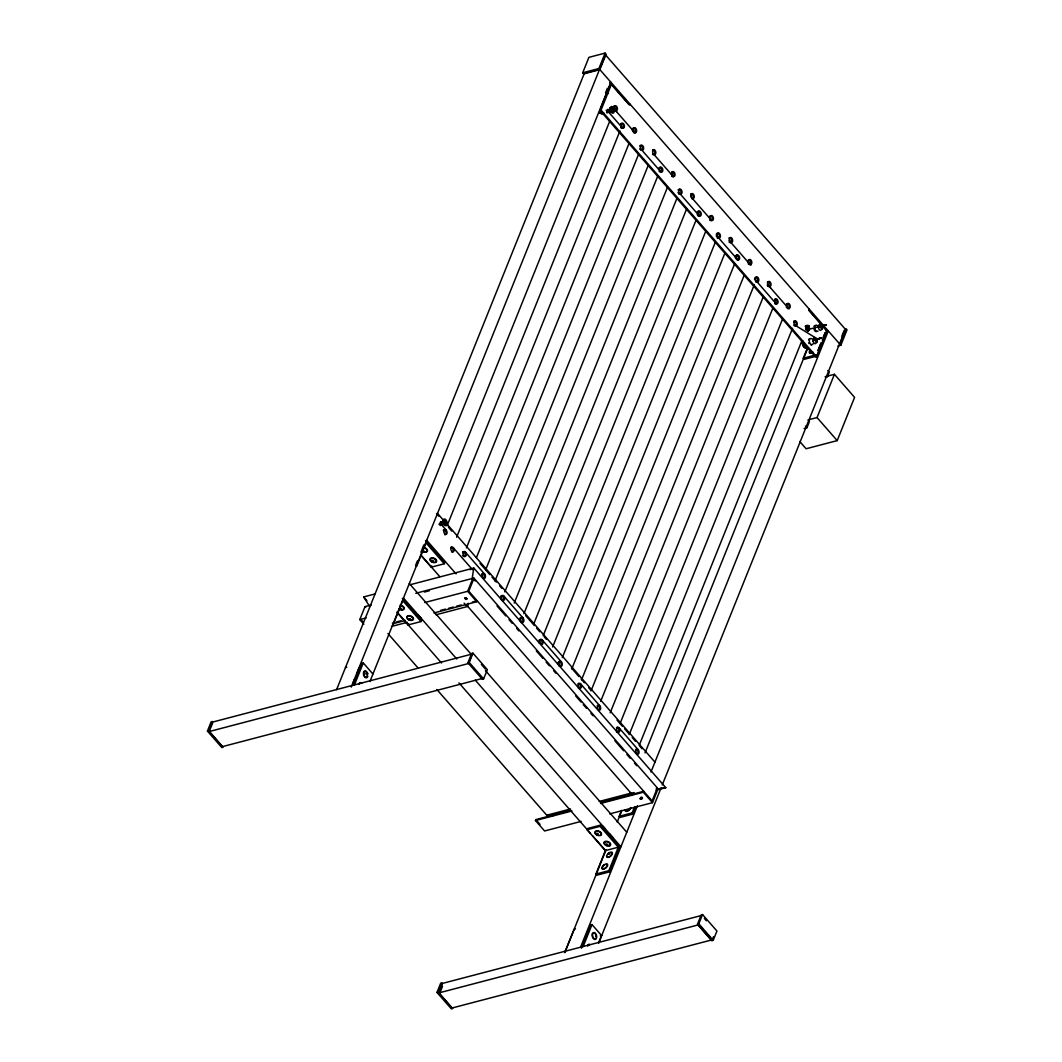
<?xml version="1.0" encoding="UTF-8"?>
<svg xmlns="http://www.w3.org/2000/svg" width="1062" height="1062" viewBox="0 0 1062 1062"><rect width="100%" height="100%" fill="white"/><g stroke="black" fill="none" stroke-linecap="round" stroke-linejoin="round"><path stroke-width="1.5" d="M642.497 798.053C638.766 798.266 642.191 799.991 641.103 798.027C637.014 799.447 645.245 799.553 640.333 798.186M443.518 523.048C441.619 521.827 444.195 517.818 442.296 521.854M601.53 111.032L602.154 113.209L603.548 114.099M604.371 864.986L603.017 865.756L604.371 864.986A2.947 1.487 -41.2 0 1 604.928 864.614M634.16 792.624L630.987 793.128L467.784 606.442L468.289 603.243M472.046 579.241L473.798 568.037L409.945 584.79M602.964 113.183C601.371 116.395 599.313 109.612 601.304 113.289C604.358 113.846 599.565 113.209 600.813 112.333M606.19 110.222L607.637 112.253M609.535 109.333L611.048 106.691A3.385 2.058 75.3 0 1 613.199 107.368L614.035 108.789A3.385 2.058 75.3 0 1 614.128 112.028L613.385 112.97A3.385 2.058 75.3 0 1 611.221 112.306L610.385 110.873A3.385 2.058 75.3 0 1 610.292 107.634L609.907 109.014M442.243 523.473C445.297 525.252 441.075 523.513 442.429 521.827M609.561 110.7C612.535 112.97 608.314 110.952 609.668 109.306M611.062 110.899C609.283 115.957 605.473 106.784 608.858 109.957M358.85 684.18L359.129 683.503A3.518 2.137 75.3 0 1 361.744 683.238M587.578 945.804L587.844 945.127A3.518 2.137 75.3 0 1 589.888 944.463M367.824 676.295L367.558 676.972A3.518 2.137 75.3 0 1 364.664 676.959A3.518 2.137 75.3 0 1 363.576 672.445L363.841 671.768A3.518 2.137 75.3 0 1 366.456 671.503M207.422 731.094L211.139 721.828L212.44 721.483L208.71 730.749L207.422 731.094L221.825 747.568L223.113 747.223L208.71 730.749M209.201 731.545L213.05 721.961L472.258 653.993L468.408 663.564L209.201 731.545L222.409 746.639L481.604 678.658M363.841 624.217L359.792 619.584L365.009 606.614L371.355 604.942M582.706 72.787L588.919 57.348L605.114 53.1L606.083 54.202L599.871 69.641L583.675 73.889L582.706 72.787L598.915 68.539L605.114 53.1M336.601 689.636L584.339 73.305L598.052 69.707M351.23 687.074L605.406 54.786L845.405 329.313L662.276 784.871M352.849 683.477L354.695 678.857M357.177 672.711L359.022 668.104M353.208 685.096L361.983 663.299L363.27 662.953L372.868 673.945M354.429 684.963L363.27 662.953M417.393 560.935L415.64 565.289L416.596 566.391L426.035 542.921L444.274 563.776L431.318 567.174L420.579 554.908M420.897 552.213L423.818 544.939M605.592 92.686L607.345 88.332M369.921 681.538L610.849 82.212M600.707 108.324L610.146 84.854M809.085 308.962L808.713 309.892L826.953 330.76L816.532 356.699L815.55 356.951L600.03 110.435L610.464 84.495L611.433 84.23L629.673 105.098L630.045 104.169M600.03 110.435L601.012 110.182L611.433 84.23M446.027 524.097L445.111 523.062L444.646 524.23L442.588 522.902L443.929 520.606L444.845 521.654L442.894 522.159L445.31 520.473L445.416 522.318L443.465 522.823L446.332 523.354L446.027 524.097L442.588 522.902L443.929 520.606M444.062 523.566L444.54 522.398L443.624 521.349M444.845 521.654L445.31 520.473M610.132 109.651L612.548 107.966L613.265 111.576L612.349 110.541L611.871 111.709L609.827 110.382L611.154 108.085L612.07 109.134L610.132 109.651L611.154 108.085M612.07 109.134L612.548 107.966M447.089 525.77L609.787 121.055M397.334 612.681L408.06 624.947L408.565 623.713M431.318 567.174L431.809 565.94M408.06 624.947L421.017 621.549L421.521 620.314L402.312 598.357M444.274 563.776L444.766 562.541L425.57 540.585M456.633 537.186L619.956 130.931M466.43 547.912L629.129 143.184M476.453 557.603L638.527 154.415M424.84 602.526L467.678 591.295L472.895 578.312L475.205 580.967M473.997 578.219L468.78 591.189L652.134 800.921L657.351 787.951L473.997 578.219L473.015 578.471M485.626 569.882L648.324 165.141M433.96 612.96L476.798 601.716L477.17 600.8L472.417 602.048M494.972 581.033L657.67 176.305M467.917 662.781L471.634 653.515L472.935 653.17L487.339 669.644L483.608 678.91L482.321 679.242L467.917 662.781L469.205 662.436L472.935 653.17M504.835 591.866L667.547 187.111M514.234 603.083L676.932 198.342M523.924 613.677L686.623 208.962M533.96 623.381L696.035 220.206M543.173 635.7L705.872 230.972M552.625 646.97L715.323 242.255M562.316 657.59L725.014 252.862M436.973 992.426L440.703 983.16L441.991 982.828L438.274 992.094L436.973 992.426L451.377 1008.9L452.664 1008.555L438.274 992.094M438.805 992.93L698.013 924.949L711.208 940.056L452.014 1008.024L438.805 992.93L442.655 983.359L701.863 915.378M439.894 992.824L442.482 986.386M571.794 668.914L734.492 264.199M581.618 679.653L744.316 274.939M581.087 821.404L544.594 830.975L535.474 820.541L535.845 819.612L570.745 810.452M591.016 690.897L754.325 284.656M600.641 701.411L763.326 296.71M610.185 712.828L772.884 308.126M620.035 723.62L782.641 318.799M605.34 850.609L587.1 829.741L587.591 828.506L600.561 825.108L619.757 847.078L609.827 871.783L596.871 875.181L595.901 874.079L605.34 850.609L618.296 847.211L600.057 826.342L600.561 825.108M629.222 734.585L792.531 328.344M639.165 745.497L801.863 340.783M635.992 806.748L633.071 814.01L620.115 817.408L619.159 816.32L621.522 810.439M808.992 310.489L827.125 331.238L817.196 355.943L804.226 359.341L803.27 358.239L807.399 347.978M606.11 849.733L564.718 952.694L574.17 929.25L575.471 928.918M617.234 822.068L621.549 811.315M645.032 752.918L807.505 348.748M813.12 341.3L814.62 337.557A3.159 1.925 75.3 0 1 815.682 338.167M819.97 324.242L819.983 324.202A3.159 1.925 75.3 0 1 821.895 326.074L822.107 326.684M595.901 874.079L608.858 870.681L618.296 847.211M619.159 816.32L632.116 812.908L634.479 807.04M818.005 350.447L820.953 343.106M823.302 337.238L825.081 332.844M818.005 350.858L821.072 343.225M822.307 340.172L825.373 332.539M580.569 947.158L637.399 805.779M650.993 771.968L828.294 330.932M600.521 803.483L643.36 792.239L643.731 791.309L600.893 802.553M581.352 948.18L590.698 924.922L591.999 924.577L601.596 935.556L598.649 942.897M583.144 946.587L591.999 924.577M609.641 813.904L652.48 802.673L657.697 789.703L656.98 788.88M841.861 336.096L844.157 330.415M598.636 943.162L661.042 787.951M804.04 428.504L806.921 427.747L809.403 421.574L807.97 419.928M827.285 377.09L829.276 372.151L827.829 370.505M840.825 345.269L847.038 329.817L846.082 328.716L839.869 344.168L840.825 345.269L837.878 346.039M809.257 419.583L817.036 417.552L834.427 374.302L854.578 397.361L837.201 440.611L806.098 448.761L799.726 441.487M697.522 924.166L701.239 914.9L702.54 914.555L716.943 931.029L713.213 940.295L711.912 940.64L697.522 924.166L698.809 923.821L702.54 914.555M711.912 940.64L713.518 936.671M608.924 111.802L606.96 112.944M441.686 524.323L440.703 525.531M609.415 111.829L610.132 111.059M441.46 523.951L440.411 524.774L439.203 523.938M600.508 113.05L599.791 113.315L600.959 112.93M443.305 524.216L442.336 523.221L446.478 525.212L446.903 524.548A3.385 2.058 75.3 0 0 446.797 521.309L445.974 519.876A3.385 2.058 75.3 0 0 443.81 519.212L443.053 520.154A3.385 2.058 75.3 0 0 443.159 523.393L443.982 524.827A3.385 2.058 75.3 0 0 446.146 525.491L446.651 524.986L443.637 523.845M443.226 524.124C440.292 527.88 439.402 518.03 441.765 523.075M607.955 111.563L607.278 110.727L608.022 110.86M443.757 522.504L443.836 523.115M608.964 854.392L609.761 853.861M822.771 325.636L823.714 325.277M820.846 337.955L818.616 338.712L819.466 338.645M820.076 338.34L820.767 337.995M613.557 110.833L610.703 110.302L613.119 108.616M443.465 522.823L445.894 521.137M603.84 113.209L601.729 111.895M608.274 112.041L606.774 112.32M609.628 110.74L610.862 111.324M826.209 324.839C807.186 330.309 833.511 323.113 824.431 325.224M820.621 326.552L821.948 325.662M820.037 338.579L815.191 339.694L820.86 337.902M815.258 339.893L820.82 338.114M817.687 339.07L818.337 338.632L817.581 339.123L794.748 325.012L793.765 325.264A2.536 1.54 75.3 0 0 794.15 325.676M435.632 562.422L434.929 562.608A3.518 2.164 21.9 0 1 430.588 560.962A3.518 2.164 21.9 0 1 430.933 558.068L431.637 557.882A3.518 2.164 21.9 0 1 435.699 559.236A3.518 2.164 21.9 0 1 436.177 562.09M822.944 325.636L806.191 330.003M605.818 863.937L606.163 863.844A3.518 1.779 -41.2 0 1 607.504 865.782A3.518 1.779 -41.2 0 1 604.132 868.955L603.415 869.154A3.518 1.779 -41.2 0 1 601.968 867.548A3.518 1.779 -41.2 0 1 604.703 864.388M610.703 110.302L612.655 109.798M614.115 110.289L615.084 110.036L634.426 132.153L633.456 132.418A2.536 1.54 75.3 0 0 635.673 131.104A2.536 1.54 75.3 0 0 633.549 127.931A2.536 1.54 75.3 0 0 632.766 131.396M608.008 109.864L608.407 111.629L610.225 111.523M621.19 127.852L622.159 127.599L608.712 112.214M652.665 154.362L653.634 154.109L672.843 176.093L671.874 176.345M678.791 193.735L679.76 193.47L698.862 215.334L697.893 215.586M710.212 220.206L711.182 219.953L691.92 197.944M717.169 237.636L718.151 237.384L737.32 259.327L736.351 259.579M729.355 242.096L730.324 241.844L749.626 263.907M767.667 285.943L768.636 285.678L787.951 307.781M820.554 326.353L826.063 324.799M825.984 331.012L826.953 330.76M815.191 339.694L819.439 338.552M803.27 358.239L814.793 355.226M825.094 376.744L834.427 374.302M442.588 522.902L444.54 522.398M445.111 523.062L443.173 523.566L444.646 524.23M441.022 522.929C439.761 520.924 440.703 525.491 442.363 524.256M441.845 524.389L443 524.044L441.5 524.323M445.23 530.389L446.199 530.137L441.407 524.641M452.306 547.965L453.275 547.713L472.471 569.657M464.572 552.532L465.541 552.28L484.737 574.237L483.768 574.489M369.695 606.548L363.642 596.937L374.82 594.003M415.773 593.3L472.895 578.312M424.428 592.038L429.194 590.791M359.792 619.584L366.138 617.925M396.259 622.013L401.011 620.766M440.677 610.371L445.443 609.123M448.615 608.287L453.381 607.039M456.554 606.203L461.306 604.955M392.714 623.779L405.405 620.447M502.99 596.486L503.959 596.22L523.048 618.031L522.066 618.283M391.493 626.461L407.396 622.292M436.004 614.779L467.784 606.442M345.455 667.626L346.756 667.294M541.315 640.32L542.297 640.067L561.44 661.958L560.47 662.21M579.772 684.273L580.741 684.021L599.751 705.779L598.782 706.031M618.177 728.24L619.159 727.988L638.275 749.865L637.306 750.117M436.867 689.517L546.744 815.218L570.586 808.965M599.207 801.465L630.987 793.128M656.382 788.203L657.351 787.951M535.474 820.541L571.967 810.97M656.223 790.181L665.794 787.659L473.798 568.037M587.1 829.741L600.057 826.342M617.885 847.569L620.925 846.759L475.245 680.118M600.295 935.901L601.596 935.556M656.303 789.146L665.794 787.659M609.933 111.696L608.738 111.802M595.809 934.772L596.14 936.418L595.809 934.772A2.947 1.792 75.3 0 0 594.149 933.06M820.01 324.242L818.417 325.476A3.159 1.925 75.3 0 0 818.43 327.786L818.696 328.556A3.159 1.925 75.3 0 0 820.568 330.401L822.174 329.154A3.159 1.925 75.3 0 0 822.307 328.437M814.647 337.583L813.054 338.831A3.159 1.925 75.3 0 0 813.054 341.128L813.333 341.911A3.159 1.925 75.3 0 0 815.204 343.743L816.811 342.495A3.159 1.925 75.3 0 0 816.943 341.791M433.88 561.108L432.088 560.165M607.915 844.542L606.243 843.825M546.744 815.218L552.678 816.107M607.902 93.748L606.893 92.965L607.929 92.699M401.21 608.46L400.029 607.955M410.397 618.907L409.467 618.602M598.49 834.121L597.003 833.166M610.398 111.045L613.265 111.576M609.601 111.736L608.393 110.899L608.672 109.957M603.734 113.276L603.057 113.037M439.894 524.907L439.217 524.655M641.156 797.018L642.045 797.403M423.366 551.709C426.287 551.828 421.415 549.585 423.366 551.709A3.518 2.164 21.9 0 0 425.809 552.187L426.512 551.988A3.518 2.164 21.9 0 0 427.097 549.399A3.518 2.164 21.9 0 0 423.34 547.421M440.624 523.075L440.172 523.885M442.018 524.19L441.009 522.119L441.58 523.168M365.766 673.175L366.523 674.782M408.817 619.558C411.419 621.376 409.335 617.367 408.817 619.558A2.947 1.819 21.9 0 0 412.242 619.704M598.915 68.539L839.564 343.836M609.681 82.517L628.89 104.474M806.881 327.853L809.071 330.348M613.278 106.651L615.429 109.107M805.195 326.18L808.421 329.857M614.447 109.094L616.637 111.59M631.917 129.073L635.195 132.816M671.224 174.022L673.401 176.518M690.871 196.51L693.048 199.006M709.429 217.737L711.606 220.232M729.076 240.211L731.267 242.707M747.635 261.438L750.914 265.181M767.295 283.912L770.561 287.656M786.942 306.4L789.119 308.896M610.862 108.828L611.871 111.709M641.355 149.543L660.498 171.433M816.227 354.841L817.196 355.943M601.012 110.182L816.532 356.699M817.036 417.552L837.201 440.611M805.487 426.101L806.921 427.747M442.947 519.637L437.504 513.411L436.535 513.663L438.712 516.159M445.416 522.318L654.949 762.131M448.496 527.349L451.762 531.08M480.024 563.418L489.808 574.608M491.985 577.091L496.326 582.069M499.591 585.799L501.768 588.282M525.69 615.641L534.385 625.584M536.562 628.08L539.815 631.81M544.169 636.788L546.346 639.271M571.343 667.879L578.963 676.574M581.126 679.069L584.392 682.8M588.746 687.764L590.923 690.26M617.009 720.102L622.451 726.328M624.615 728.811L628.969 733.789M632.235 737.519L635.488 741.249M639.842 746.214L642.019 748.71M497.029 605.937L505.764 615.92M509.03 619.664L512.309 623.407M516.676 628.412L518.853 630.908M536.323 650.873L542.868 658.374M546.147 662.117L549.412 665.861M553.78 670.852L555.97 673.348M575.617 695.822L581.073 702.062M583.25 704.557L586.529 708.301M590.897 713.292L593.074 715.801M614.898 740.758L623.633 750.754M626.912 754.498L630.178 758.241M634.545 763.233L636.735 765.729M426.698 540.279L456.063 573.865M467.678 591.295L476.798 601.716M643.36 792.239L652.48 802.673M464.107 603.15L466.284 605.645M630.005 792.916L632.182 795.411M421.256 555.466L439.748 576.613M632.116 812.908L633.071 814.01M704.332 918.431L706.389 920.781M481.391 664.44L485.453 669.087M409.321 583.529L471.289 654.418M485.427 670.587L626.766 832.25M698.809 923.821L713.213 940.295M700.376 926.091L702.473 928.48M700.163 926.077L702.301 928.52M707.65 934.626L709.788 937.082M469.205 662.436L483.608 678.91M403.48 598.052L456.753 658.984M418.149 614.832L421.402 618.562M602.964 826.236L605.141 828.732M609.495 833.697L612.761 837.44M421.017 621.549L402.777 600.68L393.338 624.164L392.382 623.062M396.949 611.991L441.526 662.98M458.93 682.879L590.472 833.351M592.649 835.834L605.698 850.755M608.858 870.681L609.827 871.783M363.642 596.937L366.908 600.68M365.009 606.614L365.726 607.437M387.909 633.523L418.362 668.37M360.881 619.478L362.978 621.881M535.845 819.612L540.04 824.417M602.765 112.771L602.34 112.094M793.898 321.149A2.536 1.54 75.3 0 1 796.168 323.326A2.536 1.54 75.3 0 1 794.987 326.047M774.915 299.139A2.536 1.54 75.3 0 1 777.065 302.351A2.536 1.54 75.3 0 1 774.742 303.506L775.711 303.254L756.184 280.846A2.536 1.54 75.3 0 1 756.396 277.009A2.536 1.54 75.3 0 1 758.812 279.558A2.536 1.54 75.3 0 1 756.941 281.656L755.573 281.576A2.536 1.54 75.3 0 0 755.971 281.908M754.724 279.917A2.536 1.54 75.3 0 1 754.989 277.647M755.679 277.182A2.536 1.54 75.3 0 1 757.671 279.054A2.536 1.54 75.3 0 1 757.179 281.961M578.14 683.543A2.536 1.54 75.3 0 1 580.502 686.384A2.536 1.54 75.3 0 1 578.392 688.07M808.275 331.171A4.248 2.589 75.3 0 1 808.567 326.392M808.686 329.286A2.947 1.792 75.3 0 1 808.726 328.57M808.142 331.304A4.766 2.894 75.3 0 1 808.447 325.941M808.209 331.317A4.978 3.027 75.3 0 1 808.54 325.702M808.474 331.264A5.098 3.093 75.3 0 1 808.806 325.53M816.386 331.623A3.159 1.925 75.3 0 1 814.846 330.84M814.249 329.924A3.159 1.925 75.3 0 1 813.957 329.167M813.97 326.472A3.159 1.925 75.3 0 1 814.435 325.768M805.394 347.593A4.567 2.774 75.3 0 1 802.394 341.194M805.487 347.752A4.766 2.894 75.3 0 1 802.368 341.088M806.337 347.898A4.845 2.947 75.3 0 1 802.368 341.035M802.421 340.942A4.978 3.027 75.3 0 0 803.708 346.318A4.978 3.027 75.3 0 0 807.253 347.752A5.031 3.053 75.3 0 1 803.761 346.331A5.031 3.053 75.3 0 1 802.46 340.902M807.611 347.778A5.098 3.093 75.3 0 1 803.987 346.305A5.098 3.093 75.3 0 1 802.673 340.809M805.328 347.287A4.248 2.589 75.3 0 1 802.487 342.376M803.403 343.384A2.947 1.792 75.3 0 1 803.323 342.628M816.147 338.725A3.159 1.925 75.3 0 1 816.519 339.415M809.071 343.637A3.159 1.925 75.3 0 1 808.686 342.827M808.594 339.8A3.159 1.925 75.3 0 1 809.297 338.911M811.527 344.765A3.159 1.925 75.3 0 1 811.01 344.951M366.987 672.1A3.518 2.137 75.3 0 1 367.744 673.706M400.082 605.194A3.518 2.164 21.9 0 1 403.852 607.172A3.518 2.164 21.9 0 1 403.255 609.761L402.551 609.946A3.518 2.164 21.9 0 1 401.741 609.973M400.865 609.84A3.518 2.164 21.9 0 1 399.179 609.123M606.96 855.136A3.518 1.779 -41.2 0 0 608.141 857.406L608.845 857.22A3.518 1.779 -41.2 0 0 612.216 854.047A3.518 1.779 -41.2 0 0 610.889 852.109L610.185 852.295A3.518 1.779 -41.2 0 0 608.685 853.158M607.398 854.432A3.518 1.779 -41.2 0 1 607.995 853.755M630.868 807.678A3.518 1.779 -41.2 0 1 627.376 811.195L626.673 811.381A3.518 1.779 -41.2 0 1 625.226 809.775M812.988 352.265A3.518 1.779 -41.2 0 1 811.487 353.128L810.784 353.314A3.518 1.779 -41.2 0 1 809.602 351.031M818.059 331.012A3.159 1.925 75.3 0 1 814.74 328.092A3.159 1.925 75.3 0 1 817.382 325.649M813.187 343.584A3.159 1.925 75.3 0 1 810.651 344.141A3.159 1.925 75.3 0 1 809.417 340.052A3.159 1.925 75.3 0 1 811.74 338.791M805.593 326.074A2.536 1.54 75.3 0 1 808.368 327.773A2.536 1.54 75.3 0 1 806.602 330.335M805.832 329.539A2.536 1.54 75.3 0 1 805.54 328.981M787.805 308.551A2.536 1.54 75.3 0 1 787.38 308.365M786.61 307.555A2.536 1.54 75.3 0 1 786.331 306.998M786.398 304.09A2.536 1.54 75.3 0 1 788.973 305.206A2.536 1.54 75.3 0 1 788.216 308.564M767.282 282.027A2.536 1.54 75.3 0 1 769.937 283.753A2.536 1.54 75.3 0 1 768.476 286.554M768.052 286.315A2.536 1.54 75.3 0 1 767.322 285.439M748.338 259.845A2.536 1.54 75.3 0 1 750.781 261.956A2.536 1.54 75.3 0 1 749.374 264.624M748.551 264.08A2.536 1.54 75.3 0 1 748.192 263.602M735.647 258.371A2.536 1.54 75.3 0 1 736.218 255.305M736.603 255.199A2.536 1.54 75.3 0 1 738.608 257.628A2.536 1.54 75.3 0 1 737.479 260.163M728.97 238.007A2.536 1.54 75.3 0 1 731.16 238.884A2.536 1.54 75.3 0 1 731.32 242.189A2.536 1.54 75.3 0 1 729.156 241.884M716.292 234.423A2.536 1.54 75.3 0 1 718.324 233.6A2.536 1.54 75.3 0 1 719.386 237.012A2.536 1.54 75.3 0 1 717.368 237.835M716.412 236.308A2.536 1.54 75.3 0 1 716.266 235.658M709.934 215.918A2.536 1.54 75.3 0 1 712.376 218.029A2.536 1.54 75.3 0 1 710.969 220.697M710.558 220.498A2.536 1.54 75.3 0 1 709.801 219.675M698.663 216.17A2.536 1.54 75.3 0 1 698.238 215.931M697.508 215.055A2.536 1.54 75.3 0 1 697.243 214.458M697.23 212.042A2.536 1.54 75.3 0 1 699.778 212.466A2.536 1.54 75.3 0 1 699.473 216.13M690.738 193.961A2.536 1.54 75.3 0 1 693.181 196.072A2.536 1.54 75.3 0 1 691.774 198.727M679.056 189.315A2.536 1.54 75.3 0 1 681.061 192.461A2.536 1.54 75.3 0 1 678.99 193.934M678.273 193.018A2.536 1.54 75.3 0 1 678.021 192.408M678.06 190.032A2.536 1.54 75.3 0 1 678.326 189.633M671.874 171.871A2.536 1.54 75.3 0 1 674.065 175.018A2.536 1.54 75.3 0 1 671.781 176.265M658.878 168.035A2.536 1.54 75.3 0 1 661.679 169.256A2.536 1.54 75.3 0 1 660.179 172.203M659.369 171.54A2.536 1.54 75.3 0 1 659.051 171.009M652.931 154.601A2.536 1.54 75.3 0 1 652.533 154.255M652.732 149.901A2.536 1.54 75.3 0 1 654.789 152.171A2.536 1.54 75.3 0 1 653.767 154.84M641.209 150.326A2.536 1.54 75.3 0 1 640.784 150.14M640.014 149.344A2.536 1.54 75.3 0 1 639.722 148.786M639.789 145.879A2.536 1.54 75.3 0 1 642.364 146.968A2.536 1.54 75.3 0 1 641.621 150.339M620.62 123.869A2.536 1.54 75.3 0 1 623.301 125.396A2.536 1.54 75.3 0 1 621.947 128.343M621.522 128.144A2.536 1.54 75.3 0 1 620.779 127.307M613.305 107.156A2.536 1.54 75.3 0 1 615.323 106.319A2.536 1.54 75.3 0 1 616.398 109.731A2.536 1.54 75.3 0 1 614.38 110.567M613.424 109.041A2.536 1.54 75.3 0 1 613.265 108.39M423.008 547.819A2.947 1.819 21.9 0 1 426.34 549.187A2.947 1.819 21.9 0 1 426.366 551.51M425.849 551.736A2.947 1.819 21.9 0 1 423.765 551.629M432.884 562.063A2.947 1.819 21.9 0 1 431.53 561.373M430.641 560.391A2.947 1.819 21.9 0 1 431.491 558.36M432.845 558.293A2.947 1.819 21.9 0 1 435.845 561.599M630.416 807.558A2.947 1.487 -41.2 0 1 630.284 808.089M629.992 808.673A2.947 1.487 -41.2 0 1 627.191 810.89A2.947 1.487 -41.2 0 1 625.571 809.934M443.252 530.203A2.536 1.54 75.3 0 1 445.934 531.677A2.536 1.54 75.3 0 1 444.62 534.677M450.992 547.222A2.536 1.54 75.3 0 1 453.023 549.558A2.536 1.54 75.3 0 1 451.974 552.174M462.501 552.107A2.536 1.54 75.3 0 1 465.169 553.767A2.536 1.54 75.3 0 1 463.736 556.621M462.926 556.023A2.536 1.54 75.3 0 1 462.581 555.532M481.617 574.184A2.536 1.54 75.3 0 1 483.887 574.648A2.536 1.54 75.3 0 1 484.166 578.126M502.193 600.561A2.536 1.54 75.3 0 1 501.768 600.349M501.012 599.512A2.536 1.54 75.3 0 1 500.733 598.941M500.64 596.499A2.536 1.54 75.3 0 1 503.308 597.003A2.536 1.54 75.3 0 1 502.605 600.588M519.822 618.509A2.536 1.54 75.3 0 1 521.854 618.044A2.536 1.54 75.3 0 1 522.849 621.297A2.536 1.54 75.3 0 1 521.004 622.332M519.955 620.951A2.536 1.54 75.3 0 1 519.756 620.314M539.177 642.975A2.536 1.54 75.3 0 1 538.978 642.351M539.005 640.519A2.536 1.54 75.3 0 1 539.523 639.749M539.894 639.576A2.536 1.54 75.3 0 1 542.005 641.74A2.536 1.54 75.3 0 1 541.076 644.501M559.568 666.352A2.536 1.54 75.3 0 1 559.156 666.073M558.227 664.493A2.536 1.54 75.3 0 1 558.346 662.144M558.984 661.573A2.536 1.54 75.3 0 1 561.148 663.511A2.536 1.54 75.3 0 1 560.391 666.432M597.216 705.58A2.536 1.54 75.3 0 1 599.552 707.465A2.536 1.54 75.3 0 1 598.583 710.398M617.248 732.276A2.536 1.54 75.3 0 1 616.438 731.612M616.518 727.483A2.536 1.54 75.3 0 1 618.708 729.289A2.536 1.54 75.3 0 1 618.057 732.289M635.541 749.546A2.536 1.54 75.3 0 1 637.996 751.564A2.536 1.54 75.3 0 1 636.656 754.299M470.214 569.763A2.536 1.54 75.3 0 1 472.006 569.192M812.549 352.212A2.947 1.487 -41.2 0 1 810.266 352.863M809.722 352.318A2.947 1.487 -41.2 0 1 809.815 351.323M401.914 606.097A2.947 1.819 21.9 0 1 403.679 608.247A2.947 1.819 21.9 0 1 401.967 609.615M401.25 609.575A2.947 1.819 21.9 0 1 399.803 609.11M408.286 619.146A2.947 1.819 21.9 0 1 407.755 618.681M407.184 617.633A2.947 1.819 21.9 0 1 407.37 616.703M407.728 616.358A2.947 1.819 21.9 0 1 411.034 616.518M411.684 616.916A2.947 1.819 21.9 0 1 412.6 619.358M611.314 852.6A2.947 1.487 -41.2 0 1 609.907 856.317M609.269 856.689A2.947 1.487 -41.2 0 1 607.079 856.41M609.017 853.237A2.947 1.487 -41.2 0 1 610.278 852.627M606.933 864.534A2.947 1.487 -41.2 0 1 604.557 868.424A2.947 1.487 -41.2 0 1 602.738 866.592M603.163 866.008A2.947 1.487 -41.2 0 1 603.694 865.464M596.831 831.267A2.947 1.819 21.9 0 1 600.216 832.462A2.947 1.819 21.9 0 1 600.521 834.838M597.295 834.878A2.947 1.819 21.9 0 1 595.384 833.02M595.45 832.064A2.947 1.819 21.9 0 1 596.233 831.413M609.88 845.02A2.947 1.819 21.9 0 1 609.004 845.604M606.92 845.498A2.947 1.819 21.9 0 1 605.566 844.808M604.663 843.825A2.947 1.819 21.9 0 1 604.65 842.365M605.008 842.02A2.947 1.819 21.9 0 1 606.163 841.688M606.867 841.715A2.947 1.819 21.9 0 1 610.053 844.091M367.479 676.003A2.947 1.792 75.3 0 1 365.514 677.025M365.023 676.667A2.947 1.792 75.3 0 1 363.841 673.308M363.947 672.631A2.947 1.792 75.3 0 1 365.925 671.609M366.828 672.485A2.947 1.792 75.3 0 1 367.452 673.839M359.301 684.193A2.947 1.792 75.3 0 1 359.567 683.676M359.938 683.331A2.947 1.792 75.3 0 1 361.359 683.437M595.955 938.171A2.947 1.792 75.3 0 1 593.127 937.467A2.947 1.792 75.3 0 1 593.246 933.312M588.016 945.817A2.947 1.792 75.3 0 1 589.091 944.795M464.771 598.251C466.643 601.822 468.13 596.472 464.771 598.251M607.729 853.755L609.084 852.985L607.729 853.755M366.669 673.507C366.894 676.68 368.673 672.458 366.669 673.507M399.551 608.672L401.117 609.336L399.551 608.672M431.929 561.333L433.495 561.997L431.929 561.333M596.831 834.334L598.397 834.997L596.831 834.334M605.951 844.768L607.517 845.432L605.951 844.768M465.289 598.172L466.855 598.835L465.289 598.172M592.423 933.71L592.291 934.069A3.518 2.137 75.3 0 0 593.392 938.582A3.518 2.137 75.3 0 0 596.273 938.596L596.539 937.919A3.518 2.137 75.3 0 0 595.45 933.405A3.518 2.137 75.3 0 0 592.556 933.392L592.423 933.71M820.714 325.676L820.581 325.994A1.699 1.035 75.3 0 0 821.045 328.185A1.699 1.035 75.3 0 0 822.453 328.277L822.599 327.959A1.699 1.035 75.3 0 0 822.121 325.768A1.699 1.035 75.3 0 0 820.714 325.676M815.351 339.03L815.218 339.336A1.699 1.035 75.3 0 0 815.682 341.526A1.699 1.035 75.3 0 0 817.09 341.632L817.236 341.314A1.699 1.035 75.3 0 0 816.758 339.123A1.699 1.035 75.3 0 0 815.351 339.03M412.454 620.221L411.737 620.407A3.518 2.164 21.9 0 1 407.396 618.761A3.518 2.164 21.9 0 1 407.755 615.867L408.458 615.681A3.518 2.164 21.9 0 1 412.799 617.327A3.518 2.164 21.9 0 1 412.454 620.221M600.534 835.422L599.831 835.608A3.518 2.164 21.9 0 1 595.49 833.962A3.518 2.164 21.9 0 1 595.835 831.068L596.552 830.882A3.518 2.164 21.9 0 1 600.893 832.528A3.518 2.164 21.9 0 1 600.534 835.422M609.654 845.856L608.951 846.042A3.518 2.164 21.9 0 1 604.61 844.396A3.518 2.164 21.9 0 1 604.955 841.502L605.672 841.316A3.518 2.164 21.9 0 1 610.013 842.962A3.518 2.164 21.9 0 1 609.654 845.856M794.071 322.012A2.536 1.54 75.3 0 0 795.969 325.795A2.536 1.54 75.3 0 0 796.805 322.144A2.536 1.54 75.3 0 0 794.071 322.012M774.822 300.294A2.536 1.54 75.3 0 0 776.946 303.825A2.536 1.54 75.3 0 0 777.477 299.935A2.536 1.54 75.3 0 0 774.822 300.294M806.217 326.83A2.536 1.54 75.3 0 0 808.408 330.269A2.536 1.54 75.3 0 0 808.846 326.326A2.536 1.54 75.3 0 0 806.217 326.83M787.022 304.847A2.536 1.54 75.3 0 0 789.185 308.312A2.536 1.54 75.3 0 0 789.65 304.382A2.536 1.54 75.3 0 0 787.022 304.847M578.312 684.393A2.536 1.54 75.3 0 0 580.197 688.189A2.536 1.54 75.3 0 0 581.06 684.552A2.536 1.54 75.3 0 0 578.312 684.393M691.03 194.996A2.536 1.54 75.3 0 0 693.154 198.501A2.536 1.54 75.3 0 0 693.685 194.611A2.536 1.54 75.3 0 0 691.03 194.996M808.461 326.114A4.567 2.774 75.3 0 0 808.155 331.264A4.673 2.841 75.3 0 1 808.447 326.021M767.853 282.704A2.536 1.54 75.3 0 0 769.87 286.368A2.536 1.54 75.3 0 0 770.547 282.585A2.536 1.54 75.3 0 0 767.853 282.704M748.63 260.88A2.536 1.54 75.3 0 0 750.754 264.385A2.536 1.54 75.3 0 0 751.272 260.495A2.536 1.54 75.3 0 0 748.63 260.88M736.444 256.234A2.536 1.54 75.3 0 0 738.448 259.911A2.536 1.54 75.3 0 0 739.152 256.141A2.536 1.54 75.3 0 0 736.444 256.234M729.488 238.618A2.536 1.54 75.3 0 0 731.346 242.441A2.536 1.54 75.3 0 0 732.236 238.817A2.536 1.54 75.3 0 0 729.488 238.618M717.262 234.171A2.536 1.54 75.3 0 0 719.173 237.941A2.536 1.54 75.3 0 0 720.009 234.277A2.536 1.54 75.3 0 0 717.262 234.171M698.039 212.32A2.536 1.54 75.3 0 0 700.057 215.984A2.536 1.54 75.3 0 0 700.747 212.214A2.536 1.54 75.3 0 0 698.039 212.32M710.226 216.953A2.536 1.54 75.3 0 0 712.363 220.471A2.536 1.54 75.3 0 0 712.881 216.568A2.536 1.54 75.3 0 0 710.226 216.953M678.857 190.284A2.536 1.54 75.3 0 0 680.795 194.014A2.536 1.54 75.3 0 0 681.592 190.324A2.536 1.54 75.3 0 0 678.857 190.284M671.821 173.079A2.536 1.54 75.3 0 0 673.998 176.531A2.536 1.54 75.3 0 0 674.45 172.602A2.536 1.54 75.3 0 0 671.821 173.079M659.661 168.274A2.536 1.54 75.3 0 0 661.573 172.057A2.536 1.54 75.3 0 0 662.409 168.407A2.536 1.54 75.3 0 0 659.661 168.274M652.626 151.043A2.536 1.54 75.3 0 0 654.75 154.587A2.536 1.54 75.3 0 0 655.294 150.711A2.536 1.54 75.3 0 0 652.626 151.043M640.413 146.636A2.536 1.54 75.3 0 0 642.59 150.087A2.536 1.54 75.3 0 0 643.041 146.144A2.536 1.54 75.3 0 0 640.413 146.636M633.417 129.245A2.536 1.54 75.3 0 0 635.647 132.604A2.536 1.54 75.3 0 0 636.005 128.608A2.536 1.54 75.3 0 0 633.417 129.245M621.23 124.586A2.536 1.54 75.3 0 0 623.341 128.13A2.536 1.54 75.3 0 0 623.885 124.254A2.536 1.54 75.3 0 0 621.23 124.586M614.274 106.904A2.536 1.54 75.3 0 0 616.186 110.66A2.536 1.54 75.3 0 0 617.009 106.996A2.536 1.54 75.3 0 0 614.274 106.904M443.863 530.947A2.536 1.54 75.3 0 0 446 534.452A2.536 1.54 75.3 0 0 446.505 530.549A2.536 1.54 75.3 0 0 443.863 530.947M450.872 548.337A2.536 1.54 75.3 0 0 452.943 551.921A2.536 1.54 75.3 0 0 453.54 548.085A2.536 1.54 75.3 0 0 450.872 548.337M463.085 552.798A2.536 1.54 75.3 0 0 465.129 556.422A2.536 1.54 75.3 0 0 465.767 552.612A2.536 1.54 75.3 0 0 463.085 552.798M482.254 574.954A2.536 1.54 75.3 0 0 484.458 578.365A2.536 1.54 75.3 0 0 484.869 574.396A2.536 1.54 75.3 0 0 482.254 574.954M501.476 596.791A2.536 1.54 75.3 0 0 503.574 600.335A2.536 1.54 75.3 0 0 504.131 596.459A2.536 1.54 75.3 0 0 501.476 596.791M520.659 618.801A2.536 1.54 75.3 0 0 522.809 622.292A2.536 1.54 75.3 0 0 523.314 618.389A2.536 1.54 75.3 0 0 520.659 618.801M539.854 640.824A2.536 1.54 75.3 0 0 542.045 644.249A2.536 1.54 75.3 0 0 542.47 640.293A2.536 1.54 75.3 0 0 539.854 640.824M559.13 662.383A2.536 1.54 75.3 0 0 560.962 666.219A2.536 1.54 75.3 0 0 561.891 662.648A2.536 1.54 75.3 0 0 559.13 662.383M597.481 706.562A2.536 1.54 75.3 0 0 599.552 710.146A2.536 1.54 75.3 0 0 600.149 706.31A2.536 1.54 75.3 0 0 597.481 706.562M616.703 728.359A2.536 1.54 75.3 0 0 618.628 732.116A2.536 1.54 75.3 0 0 619.438 728.426A2.536 1.54 75.3 0 0 616.703 728.359M635.859 750.608A2.536 1.54 75.3 0 0 638.036 754.06A2.536 1.54 75.3 0 0 638.488 750.117A2.536 1.54 75.3 0 0 635.859 750.608"/></g></svg>
